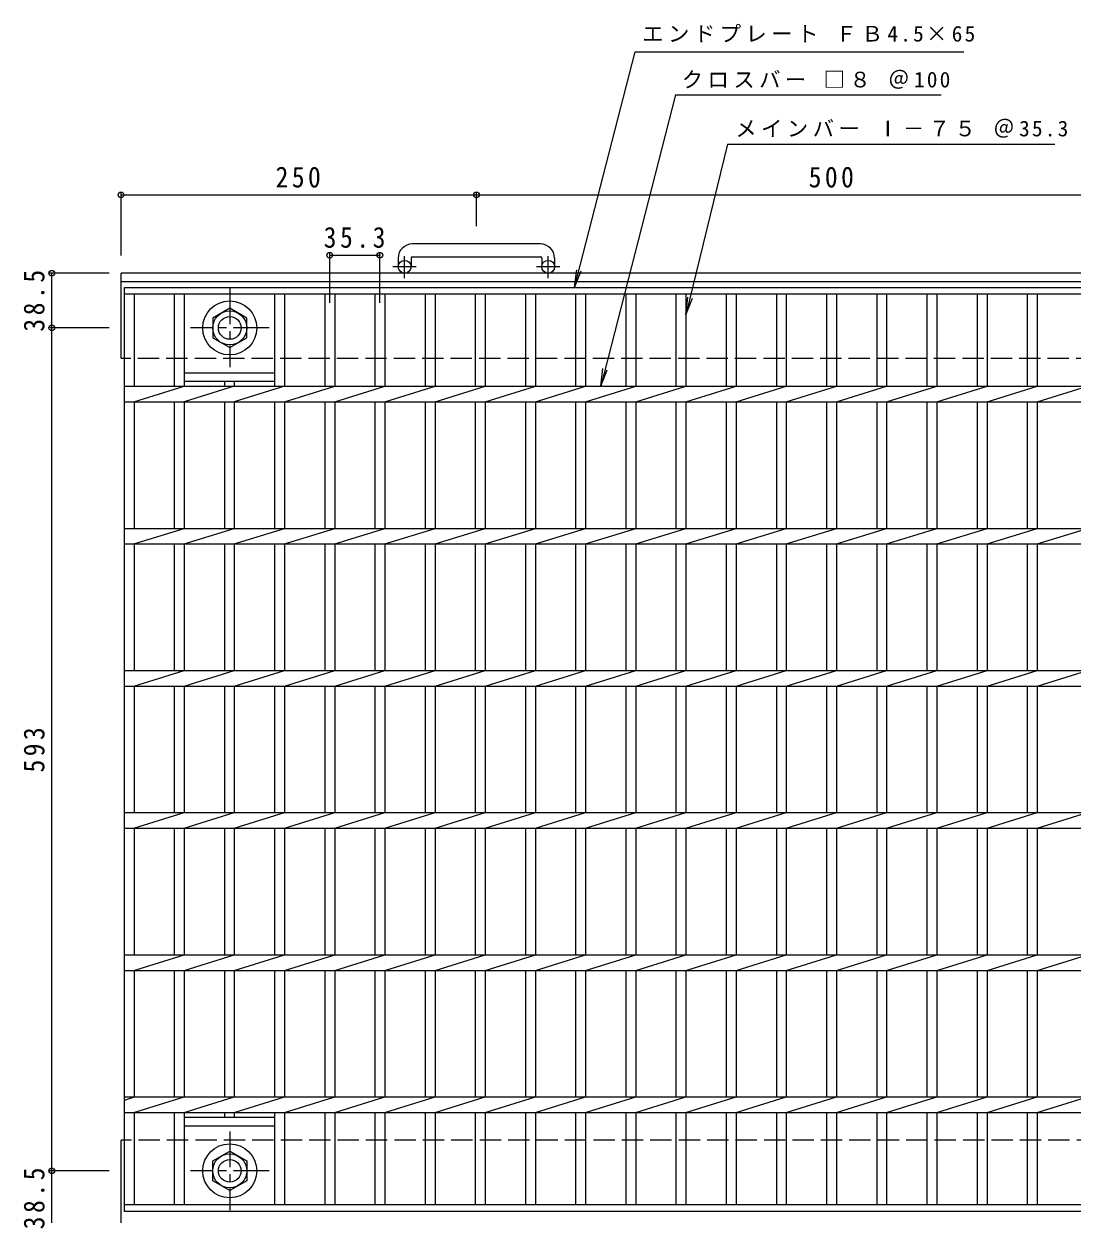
# Model space of a CAD drawing. Units: millimetres, scale not verified. Extents: x -929 to 924, y -686 to 674.
# Drawn here: x -929 to -192, y -163 to 674 of the extents above; entities that cross this region are included whole.
import ezdxf

# ---------------------------------------------------------------- set-up
doc = ezdxf.new("R2010")
doc.units = ezdxf.units.MM
doc.header["$LTSCALE"] = 5
doc.header["$PDMODE"] = 32
doc.header["$PDSIZE"] = 4
doc.linetypes.add('CHAIN1', pattern=[8, 5, -1, 1, -1])
doc.linetypes.add('DASHED3', pattern=[4, 3, -1])
for name, color, linetype, lineweight in [('0-1_躯体', 2, 'Continuous', 9), ('0-2_仕上', 3, 'Continuous', 9), ('0-4_その他', 7, 'Continuous', 9), ('0-5_寸法', 7, 'Continuous', 9)]:
    doc.layers.add(name, color=color, linetype=linetype, lineweight=lineweight)
doc.styles.add('ＭＳ ゴシック', font='')
doc.styles.get('ＭＳ ゴシック').set_extended_font_data('MS Gothic')

msp = doc.modelspace()

# ---------------------------------------------------------------- linework, layer by layer
at = {"layer": '0-1_躯体'}
for p, q in [((-565.846, 519.385), (-655.846, 519.385)), ((-665.846, 509.385), (-665.846, 503.285)), ((-656.846, 509.385), (-656.846, 503.285)), ((-655.846, 510.385), (-565.846, 510.385)), ((-564.846, 509.385), (-564.846, 503.285)), ((-555.846, 509.385), (-555.846, 503.285)), ((-860.846, 438.785), (-860.846, 498.785)), ((266.483, 498.785), (-860.846, 498.785)), ((264.437, 492.785), (-860.846, 492.785)), ((-860.846, -171.215), (-860.846, -111.216))]:
    msp.add_line(p, q, dxfattribs=at)
at = {"layer": '0-1_躯体', "linetype": 'CHAIN1'}
for p, q in [((-653.183, 503.285), (-669.59, 503.285)), ((-661.346, 495.177), (-661.346, 510.775)), ((-552.183, 503.285), (-568.59, 503.285)), ((-560.346, 495.177), (-560.346, 510.775)), ((-784.346, 487.921), (-784.346, 432.648)), ((-756.71, 460.285), (-811.983, 460.285)), ((-784.346, -105.079), (-784.346, -160.352)), ((-756.71, -132.716), (-811.983, -132.716))]:
    msp.add_line(p, q, dxfattribs=at)
at = {"layer": '0-1_躯体', "linetype": 'DASHED3'}
for p, q in [((246.028, 438.785), (-860.846, 438.785)), ((266.483, -111.216), (-860.846, -111.216))]:
    msp.add_line(p, q, dxfattribs=at)
at = {"layer": '0-1_躯体'}
for points in [[(-796.347, 467.212), (-796.347, 453.357), (-784.346, 446.428), (-772.347, 453.357), (-772.347, 467.212), (-784.346, 474.141)], [(-796.347, -139.643), (-796.347, -125.787), (-784.346, -118.858), (-772.347, -125.787), (-772.347, -139.643), (-784.346, -146.572)]]:
    msp.add_lwpolyline(points, close=True, dxfattribs=at)
for centre, radius in [((-661.346, 503.285), 4.5), ((-560.346, 503.285), 4.5), ((-784.346, 460.285), 19), ((-784.346, 460.285), 12), ((-784.346, 460.285), 8), ((-784.346, -132.716), 19), ((-784.346, -132.716), 12), ((-784.346, -132.716), 8)]:
    msp.add_circle(centre, radius, dxfattribs=at)
for centre, radius, start, end in [((-655.846, 509.385), 10, 90, 180), ((-565.846, 509.385), 10, 0, 90), ((-655.846, 509.385), 1, 90, 180), ((-565.846, 509.385), 1, 0, 90)]:
    msp.add_arc(centre, radius, start, end, dxfattribs=at)
at = {"layer": '0-2_仕上'}
for p, q in [((-858.346, 488.785), (136.655, 488.785)), ((-858.346, -161.215), (-858.346, 488.785)), ((-858.346, 484.285), (136.655, 484.285)), ((-851.345, 419.285), (-851.345, 484.285)), ((-823.445, 484.285), (-823.445, 419.285)), ((-816.446, 484.285), (-816.446, 419.285)), ((-752.845, 484.285), (-752.845, 419.285)), ((-745.845, 484.285), (-745.845, 419.285)), ((-717.546, 484.285), (-717.546, 419.285)), ((-710.546, 484.285), (-710.546, 419.285)), ((-682.245, 484.285), (-682.245, 419.285)), ((-675.246, 484.285), (-675.246, 419.285)), ((-646.946, 484.285), (-646.946, 419.285)), ((-639.946, 484.285), (-639.946, 419.285)), ((-611.645, 484.285), (-611.645, 419.285)), ((-604.645, 484.285), (-604.645, 419.285)), ((-576.345, 484.285), (-576.345, 419.285)), ((-569.346, 484.285), (-569.346, 419.285)), ((-541.045, 484.285), (-541.045, 419.285)), ((-534.045, 484.285), (-534.045, 419.285)), ((-505.746, 484.285), (-505.746, 419.285)), ((-498.746, 484.285), (-498.746, 419.285)), ((-470.446, 484.285), (-470.446, 419.285)), ((-463.445, 484.285), (-463.445, 419.285)), ((-435.146, 484.285), (-435.146, 419.285)), ((-428.145, 484.285), (-428.145, 419.285)), ((-399.845, 484.285), (-399.845, 419.285)), ((-392.845, 484.285), (-392.845, 419.285)), ((-364.545, 484.285), (-364.545, 419.285)), ((-357.545, 484.285), (-357.545, 419.285)), ((-329.246, 484.285), (-329.246, 419.285)), ((-322.246, 484.285), (-322.246, 419.285)), ((-293.946, 484.285), (-293.946, 419.285)), ((-286.946, 484.285), (-286.946, 419.285)), ((-258.646, 484.285), (-258.646, 419.285)), ((-251.646, 484.285), (-251.646, 419.285)), ((-223.345, 484.285), (-223.345, 419.285)), ((-216.346, 484.285), (-216.346, 419.285)), ((-816.446, 428.785), (-752.845, 428.785)), ((-858.346, 419.285), (136.655, 419.285)), ((-851.746, 408.285), (-816.446, 419.285)), ((-816.446, 422.785), (-752.845, 422.785)), ((-781.146, 419.285), (-816.446, 408.285)), ((-788.145, 422.785), (-788.145, 419.285)), ((-781.146, 422.785), (-781.146, 419.285)), ((-745.845, 419.285), (-781.146, 408.285)), ((-745.846, 408.285), (-710.546, 419.285)), ((-710.546, 408.285), (-675.246, 419.285)), ((-675.246, 408.285), (-639.946, 419.285)), ((-639.946, 408.285), (-604.646, 419.285)), ((-604.646, 408.285), (-569.346, 419.285)), ((-569.346, 408.285), (-534.046, 419.285)), ((-534.046, 408.285), (-498.746, 419.285)), ((-498.746, 408.285), (-463.446, 419.285)), ((-463.446, 408.285), (-428.146, 419.285)), ((-428.146, 408.285), (-392.846, 419.285)), ((-392.846, 408.285), (-357.546, 419.285)), ((-357.546, 408.285), (-322.246, 419.285)), ((-322.246, 408.285), (-286.946, 419.285)), ((-286.946, 408.285), (-251.646, 419.285)), ((-251.646, 408.285), (-216.346, 419.285)), ((-216.346, 408.285), (-181.046, 419.285)), ((-858.346, 408.285), (136.655, 408.285)), ((-851.345, 319.285), (-851.345, 408.285)), ((-823.445, 408.285), (-823.445, 319.285)), ((-816.446, 408.285), (-816.446, 319.285)), ((-788.145, 408.285), (-788.145, 319.285)), ((-781.146, 408.285), (-781.146, 319.285)), ((-752.845, 408.285), (-752.845, 319.285)), ((-745.845, 408.285), (-745.845, 319.285)), ((-717.546, 408.285), (-717.546, 319.285)), ((-710.546, 408.285), (-710.546, 319.285)), ((-682.245, 408.285), (-682.245, 319.285)), ((-675.246, 408.285), (-675.246, 319.285)), ((-646.946, 408.285), (-646.946, 319.285)), ((-639.946, 408.285), (-639.946, 319.285)), ((-611.645, 408.285), (-611.645, 319.285)), ((-604.645, 408.285), (-604.645, 319.285)), ((-576.345, 408.285), (-576.345, 319.285)), ((-569.346, 408.285), (-569.346, 319.285)), ((-541.045, 408.285), (-541.045, 319.285)), ((-534.045, 408.285), (-534.045, 319.285)), ((-505.746, 408.285), (-505.746, 319.285)), ((-498.746, 408.285), (-498.746, 319.285)), ((-470.446, 408.285), (-470.446, 319.285)), ((-463.445, 408.285), (-463.445, 319.285)), ((-435.146, 408.285), (-435.146, 319.285)), ((-428.145, 408.285), (-428.145, 319.285)), ((-399.845, 408.285), (-399.845, 319.285)), ((-392.845, 408.285), (-392.845, 319.285)), ((-364.545, 408.285), (-364.545, 319.285)), ((-357.545, 408.285), (-357.545, 319.285)), ((-329.246, 408.285), (-329.246, 319.285)), ((-322.246, 408.285), (-322.246, 319.285)), ((-293.946, 408.285), (-293.946, 319.285)), ((-286.946, 408.285), (-286.946, 319.285)), ((-258.646, 408.285), (-258.646, 319.285)), ((-251.646, 408.285), (-251.646, 319.285)), ((-223.345, 408.285), (-223.345, 319.285)), ((-216.346, 408.285), (-216.346, 319.285)), ((-858.346, 319.285), (136.655, 319.285)), ((-851.746, 308.285), (-816.446, 319.285)), ((-816.446, 308.285), (-781.146, 319.285)), ((-781.146, 308.285), (-745.846, 319.285)), ((-745.846, 308.285), (-710.546, 319.285)), ((-710.546, 308.285), (-675.246, 319.285)), ((-675.246, 308.285), (-639.946, 319.285)), ((-639.946, 308.285), (-604.646, 319.285)), ((-604.646, 308.285), (-569.346, 319.285)), ((-569.346, 308.285), (-534.046, 319.285)), ((-534.046, 308.285), (-498.746, 319.285)), ((-498.746, 308.285), (-463.446, 319.285)), ((-463.446, 308.285), (-428.146, 319.285)), ((-428.146, 308.285), (-392.846, 319.285)), ((-392.846, 308.285), (-357.546, 319.285)), ((-357.546, 308.285), (-322.246, 319.285)), ((-322.246, 308.285), (-286.946, 319.285)), ((-286.946, 308.285), (-251.646, 319.285)), ((-251.646, 308.285), (-216.346, 319.285)), ((-216.346, 308.285), (-181.046, 319.285)), ((-858.346, 308.285), (136.655, 308.285)), ((-851.345, 219.285), (-851.345, 308.285)), ((-823.445, 308.285), (-823.445, 219.285)), ((-816.446, 308.285), (-816.446, 219.285)), ((-788.145, 308.285), (-788.145, 219.285)), ((-781.146, 308.285), (-781.146, 219.285)), ((-752.845, 308.285), (-752.845, 219.285)), ((-745.845, 308.285), (-745.845, 219.285)), ((-717.546, 308.285), (-717.546, 219.285)), ((-710.546, 308.285), (-710.546, 219.285)), ((-682.245, 308.285), (-682.245, 219.285)), ((-675.246, 308.285), (-675.246, 219.285)), ((-646.946, 308.285), (-646.946, 219.285)), ((-639.946, 308.285), (-639.946, 219.285)), ((-611.645, 308.285), (-611.645, 219.285)), ((-604.645, 308.285), (-604.645, 219.285)), ((-576.345, 308.285), (-576.345, 219.285)), ((-569.346, 308.285), (-569.346, 219.285)), ((-541.045, 308.285), (-541.045, 219.285)), ((-534.045, 308.285), (-534.045, 219.285)), ((-505.746, 308.285), (-505.746, 219.285)), ((-498.746, 308.285), (-498.746, 219.285)), ((-470.446, 308.285), (-470.446, 219.285)), ((-463.445, 308.285), (-463.445, 219.285)), ((-435.146, 308.285), (-435.146, 219.285)), ((-428.145, 308.285), (-428.145, 219.285)), ((-399.845, 308.285), (-399.845, 219.285)), ((-392.845, 308.285), (-392.845, 219.285)), ((-364.545, 308.285), (-364.545, 219.285)), ((-357.545, 308.285), (-357.545, 219.285)), ((-329.246, 308.285), (-329.246, 219.285)), ((-322.246, 308.285), (-322.246, 219.285)), ((-293.946, 308.285), (-293.946, 219.285)), ((-286.946, 308.285), (-286.946, 219.285)), ((-258.646, 308.285), (-258.646, 219.285)), ((-251.646, 308.285), (-251.646, 219.285)), ((-223.345, 308.285), (-223.345, 219.285)), ((-216.346, 308.285), (-216.346, 219.285)), ((-858.346, 219.285), (136.655, 219.285)), ((-851.746, 208.285), (-816.446, 219.285)), ((-816.446, 208.285), (-781.146, 219.285)), ((-781.146, 208.285), (-745.846, 219.285)), ((-745.846, 208.285), (-710.546, 219.285)), ((-710.546, 208.285), (-675.246, 219.285)), ((-675.246, 208.285), (-639.946, 219.285)), ((-639.946, 208.285), (-604.646, 219.285)), ((-604.646, 208.285), (-569.346, 219.285)), ((-569.346, 208.285), (-534.046, 219.285)), ((-534.046, 208.285), (-498.746, 219.285)), ((-498.746, 208.285), (-463.446, 219.285)), ((-463.446, 208.285), (-428.146, 219.285)), ((-428.146, 208.285), (-392.846, 219.285)), ((-392.846, 208.285), (-357.546, 219.285)), ((-357.546, 208.285), (-322.246, 219.285)), ((-322.246, 208.285), (-286.946, 219.285)), ((-286.946, 208.285), (-251.646, 219.285)), ((-251.646, 208.285), (-216.346, 219.285)), ((-216.346, 208.285), (-181.046, 219.285)), ((-858.346, 208.285), (136.655, 208.285)), ((-851.345, 119.285), (-851.345, 208.285)), ((-823.445, 208.285), (-823.445, 119.285)), ((-816.446, 208.285), (-816.446, 119.285)), ((-788.145, 208.285), (-788.145, 119.285)), ((-781.146, 208.285), (-781.146, 119.285)), ((-752.845, 208.285), (-752.845, 119.285)), ((-745.845, 208.285), (-745.845, 119.285)), ((-717.546, 208.285), (-717.546, 119.285)), ((-710.546, 208.285), (-710.546, 119.285)), ((-682.245, 208.285), (-682.245, 119.285)), ((-675.246, 208.285), (-675.246, 119.285)), ((-646.946, 208.285), (-646.946, 119.285)), ((-639.946, 208.285), (-639.946, 119.285)), ((-611.645, 208.285), (-611.645, 119.285)), ((-604.645, 208.285), (-604.645, 119.285)), ((-576.345, 208.285), (-576.345, 119.285)), ((-569.346, 208.285), (-569.346, 119.285)), ((-541.045, 208.285), (-541.045, 119.285)), ((-534.045, 208.285), (-534.045, 119.285)), ((-505.746, 208.285), (-505.746, 119.285)), ((-498.746, 208.285), (-498.746, 119.285)), ((-470.446, 208.285), (-470.446, 119.285)), ((-463.445, 208.285), (-463.445, 119.285)), ((-435.146, 208.285), (-435.146, 119.285)), ((-428.145, 208.285), (-428.145, 119.285)), ((-399.845, 208.285), (-399.845, 119.285)), ((-392.845, 208.285), (-392.845, 119.285)), ((-364.545, 208.285), (-364.545, 119.285)), ((-357.545, 208.285), (-357.545, 119.285)), ((-329.246, 208.285), (-329.246, 119.285)), ((-322.246, 208.285), (-322.246, 119.285)), ((-293.946, 208.285), (-293.946, 119.285)), ((-286.946, 208.285), (-286.946, 119.285)), ((-258.646, 208.285), (-258.646, 119.285)), ((-251.646, 208.285), (-251.646, 119.285)), ((-223.345, 208.285), (-223.345, 119.285)), ((-216.346, 208.285), (-216.346, 119.285)), ((-858.346, 119.285), (136.655, 119.285)), ((-851.746, 108.285), (-816.446, 119.285)), ((-816.446, 108.285), (-781.146, 119.285)), ((-781.146, 108.285), (-745.846, 119.285)), ((-745.846, 108.285), (-710.546, 119.285)), ((-710.546, 108.285), (-675.246, 119.285)), ((-675.246, 108.285), (-639.946, 119.285)), ((-639.946, 108.285), (-604.646, 119.285)), ((-604.646, 108.285), (-569.346, 119.285)), ((-569.346, 108.285), (-534.046, 119.285)), ((-534.046, 108.285), (-498.746, 119.285)), ((-498.746, 108.285), (-463.446, 119.285)), ((-463.446, 108.285), (-428.146, 119.285)), ((-428.146, 108.285), (-392.846, 119.285)), ((-392.846, 108.285), (-357.546, 119.285)), ((-357.546, 108.285), (-322.246, 119.285)), ((-322.246, 108.285), (-286.946, 119.285)), ((-286.946, 108.285), (-251.646, 119.285)), ((-251.646, 108.285), (-216.346, 119.285)), ((-216.346, 108.285), (-181.046, 119.285)), ((-858.346, 108.285), (136.655, 108.285)), ((-851.345, 19.285), (-851.345, 108.285)), ((-823.445, 108.285), (-823.445, 19.285)), ((-816.446, 108.285), (-816.446, 19.285)), ((-788.145, 108.285), (-788.145, 19.285)), ((-781.146, 108.285), (-781.146, 19.285)), ((-752.845, 108.285), (-752.845, 19.285)), ((-745.845, 108.285), (-745.845, 19.285)), ((-717.546, 108.285), (-717.546, 19.285)), ((-710.546, 108.285), (-710.546, 19.285)), ((-682.245, 108.285), (-682.245, 19.285)), ((-675.246, 108.285), (-675.246, 19.285)), ((-646.946, 108.285), (-646.946, 19.285)), ((-639.946, 108.285), (-639.946, 19.285)), ((-611.645, 108.285), (-611.645, 19.285)), ((-604.645, 108.285), (-604.645, 19.285)), ((-576.345, 108.285), (-576.345, 19.285)), ((-569.346, 108.285), (-569.346, 19.285)), ((-541.045, 108.285), (-541.045, 19.285)), ((-534.045, 108.285), (-534.045, 19.285)), ((-505.746, 108.285), (-505.746, 19.285)), ((-498.746, 108.285), (-498.746, 19.285)), ((-470.446, 108.285), (-470.446, 19.285)), ((-463.445, 108.285), (-463.445, 19.285)), ((-435.146, 108.285), (-435.146, 19.285)), ((-428.145, 108.285), (-428.145, 19.285)), ((-399.845, 108.285), (-399.845, 19.285)), ((-392.845, 108.285), (-392.845, 19.285)), ((-364.545, 108.285), (-364.545, 19.285)), ((-357.545, 108.285), (-357.545, 19.285)), ((-329.246, 108.285), (-329.246, 19.285)), ((-322.246, 108.285), (-322.246, 19.285)), ((-293.946, 108.285), (-293.946, 19.285)), ((-286.946, 108.285), (-286.946, 19.285)), ((-258.646, 108.285), (-258.646, 19.285)), ((-251.646, 108.285), (-251.646, 19.285)), ((-223.345, 108.285), (-223.345, 19.285)), ((-216.346, 108.285), (-216.346, 19.285)), ((-858.346, 19.285), (136.655, 19.285)), ((-851.746, 8.285), (-816.446, 19.285)), ((-816.446, 8.285), (-781.146, 19.285)), ((-781.146, 8.285), (-745.846, 19.285)), ((-745.846, 8.285), (-710.546, 19.285)), ((-710.546, 8.285), (-675.246, 19.285)), ((-675.246, 8.285), (-639.946, 19.285)), ((-639.946, 8.285), (-604.646, 19.285)), ((-604.646, 8.285), (-569.346, 19.285)), ((-569.346, 8.285), (-534.046, 19.285)), ((-534.046, 8.285), (-498.746, 19.285)), ((-498.746, 8.285), (-463.446, 19.285)), ((-463.446, 8.285), (-428.146, 19.285)), ((-428.146, 8.285), (-392.846, 19.285)), ((-392.846, 8.285), (-357.546, 19.285)), ((-357.546, 8.285), (-322.246, 19.285)), ((-322.246, 8.285), (-286.946, 19.285)), ((-286.946, 8.285), (-251.646, 19.285)), ((-251.646, 8.285), (-216.346, 19.285)), ((-216.346, 8.285), (-181.046, 19.285)), ((-858.346, 8.285), (136.655, 8.285)), ((-851.345, -80.715), (-851.345, 8.285)), ((-823.445, 8.285), (-823.445, -80.715)), ((-816.446, 8.285), (-816.446, -80.715)), ((-788.145, 8.285), (-788.145, -80.715)), ((-781.146, 8.285), (-781.146, -80.715)), ((-752.845, 8.285), (-752.845, -80.715)), ((-745.845, 8.285), (-745.845, -80.715)), ((-717.546, 8.285), (-717.546, -80.715)), ((-710.546, 8.285), (-710.546, -80.715)), ((-682.245, 8.285), (-682.245, -80.715)), ((-675.246, 8.285), (-675.246, -80.715)), ((-646.946, 8.285), (-646.946, -80.715)), ((-639.946, 8.285), (-639.946, -80.715)), ((-611.645, 8.285), (-611.645, -80.715)), ((-604.645, 8.285), (-604.645, -80.715)), ((-576.345, 8.285), (-576.345, -80.715)), ((-569.346, 8.285), (-569.346, -80.715)), ((-541.045, 8.285), (-541.045, -80.715)), ((-534.045, 8.285), (-534.045, -80.715)), ((-505.746, 8.285), (-505.746, -80.715)), ((-498.746, 8.285), (-498.746, -80.715)), ((-470.446, 8.285), (-470.446, -80.715)), ((-463.445, 8.285), (-463.445, -80.715)), ((-435.146, 8.285), (-435.146, -80.715)), ((-428.145, 8.285), (-428.145, -80.715)), ((-399.845, 8.285), (-399.845, -80.715)), ((-392.845, 8.285), (-392.845, -80.715)), ((-364.545, 8.285), (-364.545, -80.715)), ((-357.545, 8.285), (-357.545, -80.715)), ((-329.246, 8.285), (-329.246, -80.715)), ((-322.246, 8.285), (-322.246, -80.715)), ((-293.946, 8.285), (-293.946, -80.715)), ((-286.946, 8.285), (-286.946, -80.715)), ((-258.646, 8.285), (-258.646, -80.715)), ((-251.646, 8.285), (-251.646, -80.715)), ((-223.345, 8.285), (-223.345, -80.715)), ((-216.346, 8.285), (-216.346, -80.715)), ((-858.346, -82.897), (-851.345, -80.714)), ((-858.346, -80.715), (136.655, -80.715)), ((-851.746, -91.715), (-816.446, -80.715)), ((-816.446, -91.715), (-781.146, -80.715)), ((-781.146, -91.715), (-745.845, -80.715)), ((-745.846, -91.715), (-710.546, -80.715)), ((-710.546, -91.715), (-675.246, -80.715)), ((-675.246, -91.715), (-639.946, -80.715)), ((-639.946, -91.715), (-604.646, -80.715)), ((-604.646, -91.715), (-569.346, -80.715)), ((-569.346, -91.715), (-534.046, -80.715)), ((-534.046, -91.715), (-498.746, -80.715)), ((-498.746, -91.715), (-463.446, -80.715)), ((-463.446, -91.715), (-428.146, -80.715)), ((-428.146, -91.715), (-392.846, -80.715)), ((-392.846, -91.715), (-357.546, -80.715)), ((-357.546, -91.715), (-322.246, -80.715)), ((-322.246, -91.715), (-286.946, -80.715)), ((-286.946, -91.715), (-251.646, -80.715)), ((-251.646, -91.715), (-216.346, -80.715)), ((-216.346, -91.715), (-181.046, -80.715)), ((-858.346, -91.715), (136.655, -91.715)), ((-851.345, -156.715), (-851.345, -91.715)), ((-823.445, -91.715), (-823.445, -156.715)), ((-816.446, -91.715), (-816.446, -156.715)), ((-788.145, -91.715), (-788.145, -95.215)), ((-781.146, -91.715), (-781.146, -95.215)), ((-752.845, -91.715), (-752.845, -156.715)), ((-745.845, -91.715), (-745.845, -156.715)), ((-717.546, -91.715), (-717.546, -156.715)), ((-710.546, -91.715), (-710.546, -156.715)), ((-682.245, -91.715), (-682.245, -156.715)), ((-675.246, -91.715), (-675.246, -156.715)), ((-646.946, -91.715), (-646.946, -156.715)), ((-639.946, -91.715), (-639.946, -156.715)), ((-611.645, -91.715), (-611.645, -156.715)), ((-604.645, -91.715), (-604.645, -156.715)), ((-576.345, -91.715), (-576.345, -156.715)), ((-569.346, -91.715), (-569.346, -156.715)), ((-541.045, -91.715), (-541.045, -156.715)), ((-534.045, -91.715), (-534.045, -156.715)), ((-505.746, -91.715), (-505.746, -156.715)), ((-498.746, -91.715), (-498.746, -156.715)), ((-470.446, -91.715), (-470.446, -156.715)), ((-463.445, -91.715), (-463.445, -156.715)), ((-435.146, -91.715), (-435.146, -156.715)), ((-428.145, -91.715), (-428.145, -156.715)), ((-399.845, -91.715), (-399.845, -156.715)), ((-392.845, -91.715), (-392.845, -156.715)), ((-364.545, -91.715), (-364.545, -156.715)), ((-357.545, -91.715), (-357.545, -156.715)), ((-329.246, -91.715), (-329.246, -156.715)), ((-322.246, -91.715), (-322.246, -156.715)), ((-293.946, -91.715), (-293.946, -156.715)), ((-286.946, -91.715), (-286.946, -156.715)), ((-258.646, -91.715), (-258.646, -156.715)), ((-251.646, -91.715), (-251.646, -156.715)), ((-223.345, -91.715), (-223.345, -156.715)), ((-216.346, -91.715), (-216.346, -156.715)), ((-752.845, -95.215), (-816.446, -95.215)), ((-752.845, -101.215), (-816.446, -101.215)), ((136.655, -156.715), (-858.346, -156.715)), ((136.655, -161.215), (-858.346, -161.215))]:
    msp.add_line(p, q, dxfattribs=at)
at = {"layer": '0-4_その他'}
for p, q in [((-860.846, 511.285), (-860.846, 555.381)), ((-860.846, 553.881), (186.654, 553.881)), ((-610.846, 531.885), (-610.846, 555.381)), ((-714.046, 477.84), (-714.046, 512.961)), ((-714.046, 511.461), (-678.747, 511.461)), ((-678.747, 477.84), (-678.747, 512.961)), ((-869.16, 498.785), (-911.009, 498.785)), ((-909.509, 460.285), (-909.509, 498.785)), ((-869.16, 460.285), (-911.009, 460.285)), ((-909.509, -132.715), (-909.509, 460.285)), ((-869.16, -132.715), (-911.009, -132.715)), ((-909.509, -171.215), (-909.509, -132.715))]:
    msp.add_line(p, q, dxfattribs=at)
for p in [(-860.846, 553.881), (-610.846, 553.881), (-714.046, 511.461), (-678.747, 511.461), (-909.509, 498.785), (-909.509, 460.285), (-909.509, -132.715)]:
    msp.add_point(p, dxfattribs=at)
at = {"layer": '0-5_寸法'}
for p, q in [((-541.908, 488.785), (-499.118, 654.441)), ((-499.118, 654.441), (-267.924, 654.441)), ((-470.791, 624.188), (-283.893, 624.188)), ((-434.186, 589.611), (-203.889, 589.611)), ((-541.908, 488.785), (-540.276, 501.178)), ((-541.908, 488.785), (-537.124, 500.334)), ((-463.445, 469.592), (-458.925, 481.246)), ((-523.401, 419.285), (-518.738, 430.883))]:
    msp.add_line(p, q, dxfattribs=at)
for points in [[(-470.791, 624.188), (-523.401, 419.285), (-521.899, 431.694)], [(-434.186, 589.611), (-463.445, 469.592), (-462.095, 482.019)]]:
    msp.add_lwpolyline(points, dxfattribs=at)

# ---------------------------------------------------------------- texts
at = {"layer": '0-4_その他', "color": 2, "char_height": 14.66, "attachment_point": 7, "style": 'ＭＳ ゴシック'}
for s, insert in [('\\T1.27;\\W0.9;250', (-752.096, 558.881)), ('\\T1.27;\\W0.9;500', (-377.096, 558.881)), ('\\T1.28;\\W0.9;35.3', (-718.271, 516.461))]:
    msp.add_mtext(s, dxfattribs=dict(at, insert=insert))
at = {"layer": '0-4_その他', "color": 2, "char_height": 14.66, "attachment_point": 7, "rotation": 90, "style": 'ＭＳ ゴシック'}
for s, insert in [('\\T1.28;\\W0.9;38.5', (-914.509, 457.66)), ('\\T1.27;\\W0.9;593', (-914.509, 147.535)), ('\\T1.28;\\W0.9;38.5', (-914.509, -173.84))]:
    msp.add_mtext(s, dxfattribs=dict(at, insert=insert))
at = {"layer": '0-5_寸法', "char_height": 11, "attachment_point": 7, "style": 'ＭＳ ゴシック'}
for s, insert in [('\\T1.21;エンドプレート\\~ＦＢ4.5×65', (-494.175, 661.119)), ('\\T1.21;クロスバー\\~□８\\~＠100', (-466.393, 628.463)), ('\\T1.21;メインバー\\~Ⅰ－７５\\~＠35.3', (-428.752, 594.032))]:
    msp.add_mtext(s, dxfattribs=dict(at, insert=insert))

doc.saveas('drawing.dxf')
